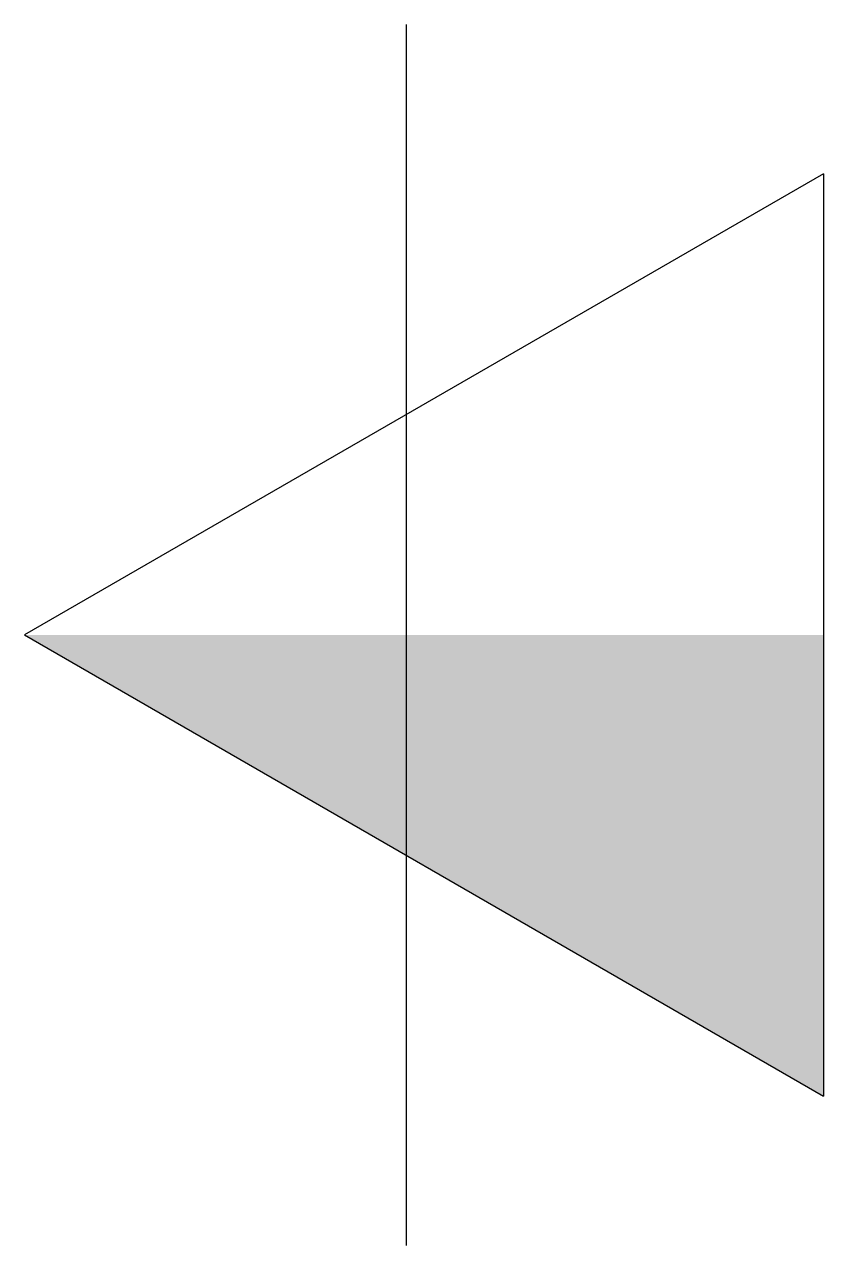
# Model space of a CAD drawing. Extents: x -672.493 to -672.385, y 802.975 to 803.14.
import ezdxf

# ---------------------------------------------------------------- set-up
doc = ezdxf.new("R2010")
doc.units = 0
doc.header["$LTSCALE"] = 96
doc.header["$MEASUREMENT"] = 0
doc.layers.get('0').update_dxf_attribs({"linetype": 'CONTINUOUS'})

msp = doc.modelspace()

# ---------------------------------------------------------------- linework, layer by layer
for p, q in [((-672.44107, 803.14004), (-672.44107, 802.97483)), ((-672.38461, 803.11983), (-672.49269, 803.05744)), ((-672.38461, 803.11983), (-672.38461, 802.99504)), ((-672.49269, 803.05744), (-672.38461, 802.99504))]:
    msp.add_line(p, q)
msp.add_solid([(-672.49269, 803.05744), (-672.38461, 802.99504), (-672.38461, 803.05744)])

doc.saveas('drawing.dxf')
